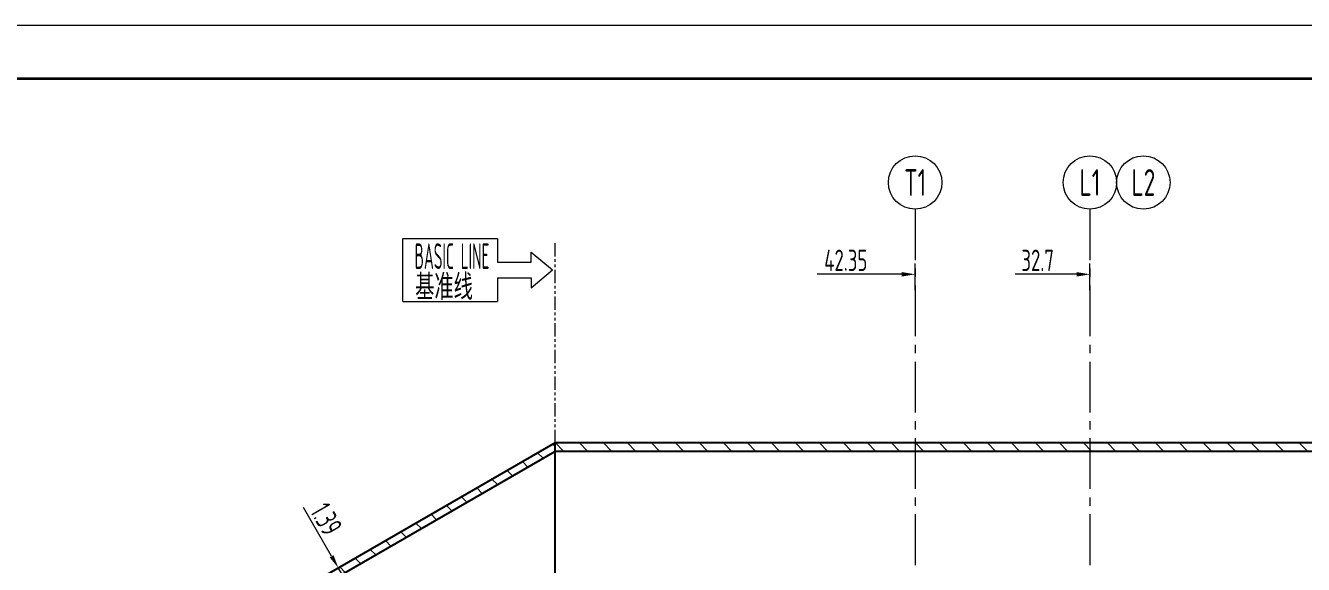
# Model space of a CAD drawing. Header units: millimetres. Extents: x 5765 to 6606, y -201 to 393.
# Drawn here: x 5956.1 to 6195.2, y 292.5 to 393.4 of the extents above; entities that cross this region are included whole.
import ezdxf
from ezdxf.enums import TextEntityAlignment as Align

# ---------------------------------------------------------------- set-up
doc = ezdxf.new("R2010")
doc.units = ezdxf.units.MM
doc.linetypes.add('CENTER2', pattern=[28.575000000000003, 19.05, -3.175, 3.175, -3.175])
doc.linetypes.add('PHANTOMX2', pattern=[5, 2.5, -0.5, 0.5, -0.5, 0.5, -0.5])
for name, color, linetype, lineweight in [('1粗实线', 7, 'Continuous', 35), ('2细实线', 3, 'Continuous', 13), ('3中心线', 1, 'CENTER2', 13), ('5（双点划线）', 2, 'PHANTOMX2', 20), ('6剖面线', 6, 'Continuous', 13), ('7文本', 2, 'Continuous', 13), ('8标注', 3, 'Continuous', 13), ('9图表', 4, 'Continuous', 13)]:
    doc.layers.add(name, color=color, linetype=linetype, lineweight=lineweight)
doc.styles.add('lanpec', font='bpec_e.shx', dxfattribs={"width": 0.75, "bigfont": 'hztxt.shx'})
doc.styles.add('lanpec-dim', font='bpec_e.shx', dxfattribs={"width": 0.75})
doc.dimstyles.new('lanpec$0', dxfattribs={"dimscale": 10, "dimtxt": 4, "dimasz": 2.5, "dimexe": 2, "dimexo": 0, "dimtad": 1, "dimdec": 1, "dimdsep": 46, "dimtxsty": 'lanpec-dim', "dimcen": 0.09, "dimclrd": 256, "dimclre": 256, "dimclrt": 256, "dimadec": 1, "dimazin": 0, "dimtfac": 0.707, "dimtdec": 1, "dimtmove": 0, "dimatfit": 3, "dimfxl": 1, "dimarcsym": 0})

# ---------------------------------------------------------------- blocks, each defined once
blk = doc.blocks.new('A1')
at = {"layer": '1粗实线'}
blk.add_lwpolyline([(-816, 10), (-10, 10), (-10, 584), (-816, 584)], close=True, dxfattribs=at)
at = {"layer": '9图表'}
blk.add_lwpolyline([(-841, 0), (0, 0), (0, 594), (-841, 594)], close=True, dxfattribs=at)
blk = doc.blocks.new('管口号')
at = {"layer": '2细实线'}
blk.add_circle((0, 5), 5, dxfattribs=at)
at = {"layer": '7文本', "style": 'lanpec', "width": 0.75}
blk.add_attdef('N', text='', height=5, dxfattribs=at).set_placement((0, 5), align=Align.MIDDLE_CENTER)
blk = doc.blocks.new('*D62')
at = {"layer": '8标注', "transparency": 16777216}
for p, q in [((6013.344672698402, 294.030446920638), (6008.080783809511, 303.1477699215893)), ((6014.5946726984, 291.865383411176), (6016.326723505972, 292.8653834111783)), ((6015.287493021422, 290.6653834111944), (6014.594672698404, 291.8653834111774)), ((6015.287493021418, 290.665383411193), (6017.01954382899, 291.6653834111953)), ((6016.537493021422, 288.5003199017337), (6017.787493021423, 286.3352563922731))]:
    blk.add_line(p, q, dxfattribs=at)
for points in [[(6013.705516616646, 294.238780253972), (6012.983828780159, 293.8221135873046), (6014.594672698404, 291.8653834111774)], [(6016.898336939666, 288.7086532350677), (6016.176649103179, 288.2919865684003), (6015.287493021422, 290.6653834111944)]]:
    blk.add_solid(points, dxfattribs=at)
at = {"layer": 'Defpoints', "color": 0, "transparency": 16777216}
for p in [(6014.5946726984, 291.865383411176), (6014.594672698404, 291.8653834111774), (6015.287493021418, 290.665383411193)]:
    blk.add_point(p, dxfattribs=at)
at = {"layer": '8标注', "transparency": 16777216, "insert": (6012.36104493889, 300.9841401758445), "char_height": 4, "attachment_point": 5, "rotation": 300.00000000002035, "style": 'lanpec-dim'}
blk.add_mtext('1.39', dxfattribs=at)
blk = doc.blocks.new('*D70')
at = {"layer": '8标注', "transparency": 16777216}
for p, q in [((6152.732357805396, 346.8417830372065), (6141.21671170121, 346.8417830372065)), ((6155.232357805396, 343.8749958229188), (6155.232357805396, 348.8417830372065))]:
    blk.add_line(p, q, dxfattribs=at)
blk.add_solid([(6152.732357805396, 347.2584497038732), (6152.732357805396, 346.4251163705399), (6155.232357805396, 346.8417830372065)], dxfattribs=at)
at = {"layer": 'Defpoints', "color": 0, "transparency": 16777216}
for p in [(6155.232357805396, 346.8417830372065), (6122.532357805397, 343.8749958229188), (6155.232357805396, 343.8749958229188)]:
    blk.add_point(p, dxfattribs=at)
at = {"layer": '8标注', "transparency": 16777216, "insert": (6145.452822812322, 349.4667830372065), "char_height": 4, "attachment_point": 5, "style": 'lanpec-dim'}
blk.add_mtext('32.7', dxfattribs=at)
blk = doc.blocks.new('_None')
blk = doc.blocks.new('*D71')
at = {"layer": '8标注', "transparency": 16777216}
for p, q in [((6216.814986215678, 346.8417830372065), (6198.421156145655, 346.8417830372065)), ((6219.314986215678, 343.8749958229183), (6219.314986215678, 348.8417830372065))]:
    blk.add_line(p, q, dxfattribs=at)
blk.add_solid([(6216.814986215678, 347.2584497038732), (6216.814986215678, 346.4251163705399), (6219.314986215678, 346.8417830372065)], dxfattribs=at)
at = {"layer": 'Defpoints', "color": 0, "transparency": 16777216}
for p in [(6219.314986215678, 346.8417830372065), (6155.232357805396, 343.8749958229188), (6219.314986215678, 343.8749958229183)]:
    blk.add_point(p, dxfattribs=at)
at = {"layer": '8标注', "transparency": 16777216, "insert": (6203.712822812322, 349.4667830372065), "char_height": 4, "attachment_point": 5, "style": 'lanpec-dim'}
blk.add_mtext('64.08', dxfattribs=at)
blk = doc.blocks.new('*D72')
at = {"layer": '8标注', "transparency": 16777216}
for p, q in [((6120.032357805397, 346.8417830372065), (6104.205600590099, 346.8417830372065)), ((6122.532357805397, 343.8749958229188), (6122.532357805397, 348.8417830372065))]:
    blk.add_line(p, q, dxfattribs=at)
blk.add_solid([(6120.032357805397, 347.2584497038732), (6120.032357805397, 346.4251163705399), (6122.532357805397, 346.8417830372065)], dxfattribs=at)
at = {"layer": 'Defpoints', "color": 0, "transparency": 16777216}
for p in [(6122.532357805397, 346.8417830372065), (6080.182822812344, 343.8749958229188), (6122.532357805397, 343.8749958229188)]:
    blk.add_point(p, dxfattribs=at)
at = {"layer": '8标注', "transparency": 16777216, "insert": (6109.552822812322, 349.4667830372065), "char_height": 4, "attachment_point": 5, "style": 'lanpec-dim'}
blk.add_mtext('42.35', dxfattribs=at)

msp = doc.modelspace()

# ---------------------------------------------------------------- hatches: boundary and pattern name
at = {"layer": '6剖面线'}
h = msp.add_hatch(dxfattribs=at)
h.set_pattern_fill('ANSI31', color=256, angle=90, style=0)
h.set_pattern_definition([(135, (-44.27000000000135, -6.837522867684442), (-2.245064030267288, -2.245064030267288), [])])
h.paths.add_polyline_path([(6055.239999999998, 313.7319740700762), (6055.239999999998, 315.3319740700531), (5991.282085987958, 278.4058551983948), (5991.282085987958, 276.8058551984178)])
h.paths.add_polyline_path([(6055.239999999998, 186.8058551984175), (5991.282085987958, 186.8058551984175), (5991.282085987958, 185.2058551984408), (6055.239999999998, 185.2058551984408)])
h = msp.add_hatch(dxfattribs=at)
h.set_pattern_fill('ANSI31', color=256, angle=90, style=0)
h.set_pattern_definition([(135, (-26.09717718767752, -10.82999999999998), (-2.245064030267288, -2.245064030267288), [])])
h.paths.add_polyline_path([(6055.122822812321, 315.3319740700531), (6055.122822812321, 313.7319740700762), (6066.532822812322, 313.7319740700762), (6066.532822812322, 315.3319740700531)])
h.paths.add_polyline_path([(6155.232357805397, 313.7319740700762), (6155.232357805397, 315.3319740700531), (6122.532357805398, 315.3319740700531), (6122.532357805398, 313.7319740700762)])
h.paths.add_polyline_path([(6122.532357805398, 313.7319740700762), (6122.532357805398, 315.3319740700531), (6066.532822812322, 315.3319740700531), (6066.532822812322, 313.7319740700762), (6104.082822812367, 313.7319740700762)])
h.paths.add_polyline_path([(6155.232357805397, 315.3319740700531), (6155.232357805397, 313.7319740700762), (6217.178986215679, 313.7319740700762), (6217.178986215679, 315.3319740700531)])
edge = h.paths.add_edge_path()
edge.add_arc((6229.275443320841, 314.9527477819856), 1.220774589503598, 215.0000000497448, 324.9999999502552)
edge.add_arc((6231.275443320841, 314.9527477819856), 1.220774589503598, 215.0000000497448, 324.9999999502552)
edge.add_arc((6233.275443320841, 314.9527477819856), 1.220774589503598, 215.0000000497448, 324.9999999502552)
edge.add_arc((6235.275443320841, 314.9527477819856), 1.220774589503598, 215.0000000497448, 324.9999999502552)
edge.add_arc((6237.275443320841, 314.9527477819856), 1.220774589503598, 215.0000000497448, 324.9999999502552)
edge.add_arc((6239.275443320841, 314.9527477819856), 1.220774589503598, 215.0000000497448, 324.9999999502552)
edge.add_arc((6241.275443320841, 314.9527477819856), 1.220774589503598, 215.0000000497448, 324.9999999502552)
edge.add_arc((6243.275443320841, 314.9527477819856), 1.220774589503598, 215.0000000497448, 324.9999999502552)
edge.add_arc((6245.275443320841, 314.9527477819852), 1.220774589503402, 215.0000000497316, 324.9999999502596)
edge.add_arc((6247.190432943865, 314.9677374050105), 1.161341031536524, 218.012787553973, 293.6270459535728)
edge.add_line((6247.655877001008, 313.9037473574994), (6247.655877001008, 315.3319740700531))
edge.add_line((6247.655877001008, 315.3319740700531), (6223.551432255309, 315.3319740700531))
edge.add_arc((6224.465588598494, 315.1626025043345), 0.9297142287064292, 169.5034719828305, 258.1985904638264)
edge.add_arc((6225.275443320841, 314.9527477819862), 1.220774589503756, 215.0000000496809, 324.999999950253)
edge.add_arc((6227.275443320841, 314.9527477819855), 1.220774589503206, 215.0000000497185, 324.9999999502596)
edge = h.paths.add_edge_path()
edge.add_arc((6224.465588598493, 315.1626025043329), 0.9297142287061888, 169.5034719827239, 270, ccw=False)
edge.add_line((6223.551432255309, 315.3319740700531), (6221.450986215679, 315.3319740700531))
edge.add_line((6221.450986215679, 315.3319740700531), (6221.450986215679, 313.7319740700762))
edge.add_line((6221.450986215679, 313.7319740700762), (6224.465588598493, 314.2328882756267))

# ---------------------------------------------------------------- linework, layer by layer
for p, q in [((5991.282085987957, 278.4058551983942), (6055.239999999999, 315.3319740700536)), ((5991.282085987958, 276.8058551984178), (6055.239999999998, 313.7319740700762)), ((6055.122822812321, 315.3319740700531), (6055.122822812321, 185.2058551984408)), ((6055.122822812322, 315.3319740700531), (6217.178986215679, 315.3319740700531)), ((6055.122822812321, 313.7319740700762), (6217.898986215679, 313.7319740700762))]:
    msp.add_line(p, q)
at = {"layer": '3中心线', "ltscale": 0.5}
for p, q in [((6122.532357805398, 359.0424771323154), (6122.532357805398, 207.6164124184878)), ((6155.232357805397, 359.0424771323154), (6155.232357805397, 207.6164124184878))]:
    msp.add_line(p, q, dxfattribs=at)
at = {"layer": '5（双点划线）'}
msp.add_line((6055.122822812321, 352.6923477191513), (6055.122822812321, 315.2643217892049), dxfattribs=at)
at = {"layer": '8标注', "ltscale": 5}
for p, q in [((6026.684406404839, 341.7386314816068), (6026.684406404839, 353.5736801869428)), ((6026.684406404838, 353.5736801869428), (6044.405664002874, 353.5736801869428)), ((6044.405664002874, 353.5736801869428), (6044.405664002874, 349.1384444868523)), ((6044.405664002874, 346.1738671816972), (6044.405664002874, 341.7386314816068)), ((6026.684406404838, 341.7386314816068), (6044.405664002874, 341.7386314816068))]:
    msp.add_line(p, q, dxfattribs=at)
at = {"layer": '8标注'}
for p, q in [((6044.405664002874, 349.1384444868523), (6050.665455446599, 349.1384444868523)), ((6050.665455446599, 351.018263733607), (6054.652822812322, 347.6561558342748)), ((6050.665455446599, 349.1384444868523), (6050.665455446599, 351.018263733607)), ((6050.665455446599, 344.2940479349426), (6054.652822812322, 347.6561558342748)), ((6044.405664002874, 346.1738671816972), (6050.665455446599, 346.1738671816972)), ((6050.665455446599, 346.1738671816972), (6050.665455446599, 344.2940479349426))]:
    msp.add_line(p, q, dxfattribs=at)

# ---------------------------------------------------------------- block references
at = {"layer": '2细实线'}
msp.add_blockref('A1', (6606.027531323328, -200.558545081173), dxfattribs=at)
at = {"layer": '8标注'}
for p, values in [((6122.532357805398, 359.0424771323154), {'N': 'T1'}), ((6155.232357805397, 359.0424771323154), {'N': 'L1'}), ((6165.232357805397, 359.0424771323154), {'N': 'L2'})]:
    msp.add_blockref('管口号', p, dxfattribs=at).add_auto_attribs(values)

# ---------------------------------------------------------------- texts
at = {"layer": '7文本', "style": 'lanpec'}
for s, width, p in [('BASIC LINE', 0.5, (6035.872231285891, 350.2485779531218)), ('基准线', 0.75, (6034.374564867179, 344.7187572049832))]:
    msp.add_text(s, height=4.800000000000001, dxfattribs=dict(at, width=width)).set_placement(p, align=Align.MIDDLE)

# ---------------------------------------------------------------- dimensions: what is measured, and where the dimension line sits
at = {"layer": '8标注'}
for base, p1, p2, picture, middle in [((6122.532357805397, 346.8417830372065), (6080.182822812344, 343.8749958229188), (6122.532357805397, 343.8749958229188), '*D72', (6109.552822812322, 346.8417830372065)), ((6155.232357805396, 346.8417830372065), (6122.532357805397, 343.8749958229188), (6155.232357805396, 343.8749958229188), '*D70', (6145.452822812322, 346.8417830372065)), ((6219.314986215678, 346.8417830372065), (6155.232357805396, 343.8749958229188), (6219.314986215678, 343.8749958229183), '*D71', (6203.712822812322, 346.8417830372065))]:
    dim = msp.add_linear_dim(base=base, p1=p1, p2=p2, dimstyle='lanpec$0', override={"dimscale": 1, "dimdec": 2, "dimblk1": 'None', "dimsah": 1, "dimcen": 2.5, "dimse1": 1, "dimsd1": 1, "dimadec": 2, "dimtfac": 1, "dimtdec": 2, "dimlwd": 65535, "dimlwe": 65535}, dxfattribs=at)
    dim.commit()
    dim.dimension.update_dxf_attribs({"geometry": picture, "text_midpoint": middle, "dimtype": 160})
dim = msp.add_aligned_dim(p1=(6015.287493021419, 290.6653834111934), p2=(6014.594672698401, 291.8653834111762), distance=-2.959840191612434e-12, dimstyle='lanpec$0', override={"dimscale": 1, "dimdec": 2, "dimcen": 2.5, "dimadec": 2, "dimtfac": 1, "dimtdec": 2, "dimlwd": 65535, "dimlwe": 65535}, dxfattribs=at)
dim.commit()
dim.dimension.update_dxf_attribs({"geometry": '*D62', "text_midpoint": (6012.36104493889, 300.9841401758445)})

doc.saveas('drawing.dxf')
